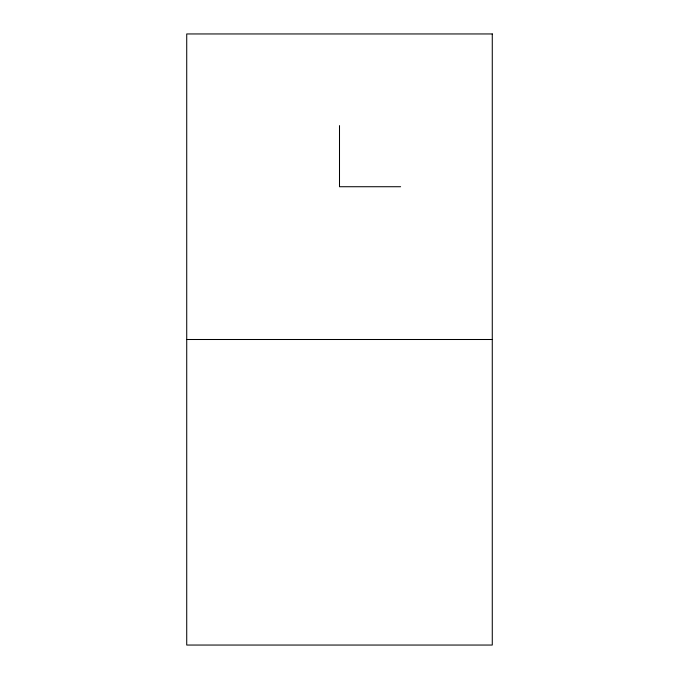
<?xml version="1.0" encoding="UTF-8"?>
<svg xmlns="http://www.w3.org/2000/svg" width="679" height="679" viewBox="0 0 679 679"><rect width="100%" height="100%" fill="white"/><g stroke="black" fill="none" stroke-linecap="round" stroke-linejoin="round"><path stroke-width="1.02" d="M400.61 186.725L339.5 186.725L339.5 125.615M186.725 339.5L492.275 339.5M492.275 33.95L186.725 33.95L186.725 645.05L492.275 645.05L492.275 33.95"/></g></svg>
